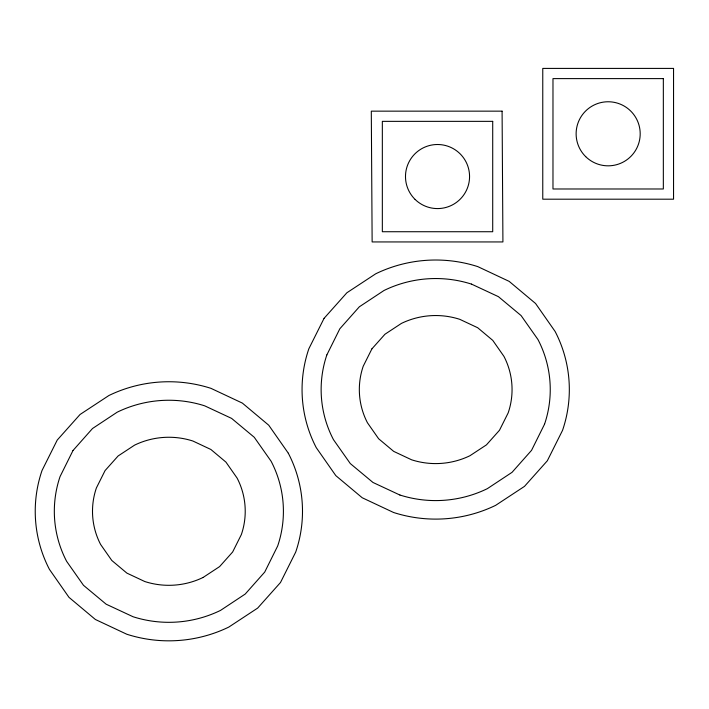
<?xml version="1.0" encoding="UTF-8"?>
<svg xmlns="http://www.w3.org/2000/svg" width="709" height="709" viewBox="0 0 709 709"><rect width="100%" height="100%" fill="white"/><g stroke="black" fill="none" stroke-linecap="round" stroke-linejoin="round"><path stroke-width="1.06" d="M326.867 354.89L339.833 328.772L359.33 306.802L384.039 290.468A117.827 117.827 0 0 1 471.458 284.096M544.521 424.23L531.546 450.348L512.049 472.327L487.349 488.661A117.827 117.827 0 0 1 399.929 495.024M203.111 577.445L219.613 566.597L232.649 551.983L241.344 534.595A71.972 71.972 0 0 0 237.116 478.096L225.932 462.1L210.857 449.462L192.919 441.033A78.557 78.557 0 0 0 134.613 445.119L118.119 455.967L105.074 470.581L96.38 487.969A71.972 71.972 0 0 0 100.616 544.468L111.792 560.464L126.876 573.111L144.813 581.54A78.557 78.557 0 0 0 203.111 577.454M471.467 284.087L498.409 296.654L521.08 315.558L537.936 339.496A107.954 107.954 0 0 1 544.53 424.239M399.92 495.042L372.978 482.474L350.299 463.571L333.452 439.633A107.954 107.954 0 0 1 326.858 354.89M288.315 453.202L268.738 425.214L242.354 403.093L210.954 388.346A137.475 137.475 0 0 0 108.929 395.498L80.064 414.481L57.234 440.059L42.026 470.492A125.945 125.945 0 0 0 49.426 569.362L68.995 597.359L95.378 619.48L126.769 634.227A137.475 137.475 0 0 0 228.803 627.075L257.668 608.083L280.489 582.514L295.706 552.081A125.945 125.945 0 0 0 288.306 453.211M73.009 450.499L60.043 476.616A107.954 107.954 0 0 0 66.637 561.342L83.476 585.297L106.146 604.192L133.097 616.759A117.827 117.827 0 0 0 220.526 610.396L245.225 594.045L264.723 572.074L277.689 545.957A107.954 107.954 0 0 0 271.095 461.222L254.256 437.276L231.586 418.381L204.635 405.814A117.827 117.827 0 0 0 117.207 412.177L92.507 428.52L73.009 450.499M324.066 318.341L308.849 348.766A125.945 125.945 0 0 0 316.249 447.636L335.818 475.633L362.21 497.753L393.601 512.501A137.475 137.475 0 0 0 495.626 505.357L524.5 486.365L547.321 460.788L562.538 430.363A125.945 125.945 0 0 0 555.129 331.484L535.57 303.496L509.177 281.376L477.786 266.619A137.475 137.475 0 0 0 375.761 273.771L346.887 292.764L324.066 318.341M371.906 348.863L363.212 366.252A71.972 71.972 0 0 0 367.439 422.75L378.624 438.747L393.699 451.385L411.637 459.813A78.557 78.557 0 0 0 469.943 455.727L486.436 444.88L499.482 430.266L508.176 412.877A71.972 71.972 0 0 0 503.948 356.379L492.764 340.382L477.689 327.735L459.742 319.316A78.557 78.557 0 0 0 401.445 323.393L384.952 334.249L371.906 348.863M673.55 68.41L542.766 68.41L542.766 199.194L673.55 199.194L673.55 68.41M663.34 78.61L552.976 78.61L552.976 188.984L663.34 188.984L663.34 78.61M502.087 111.153L371.303 111.153L372.136 241.937L502.92 241.937L502.087 111.153M492.711 121.354L382.337 121.354L382.337 231.728L492.711 231.728L492.711 121.354M585.714 156.662A32.047 32.047 0 0 0 639.181 141.8A32.047 32.047 0 0 0 599.575 102.929A32.047 32.047 0 0 0 585.714 156.662M415.084 199.415A32.047 32.047 0 0 0 468.552 184.544A32.047 32.047 0 0 0 428.945 145.673A32.047 32.047 0 0 0 415.084 199.415"/></g></svg>
